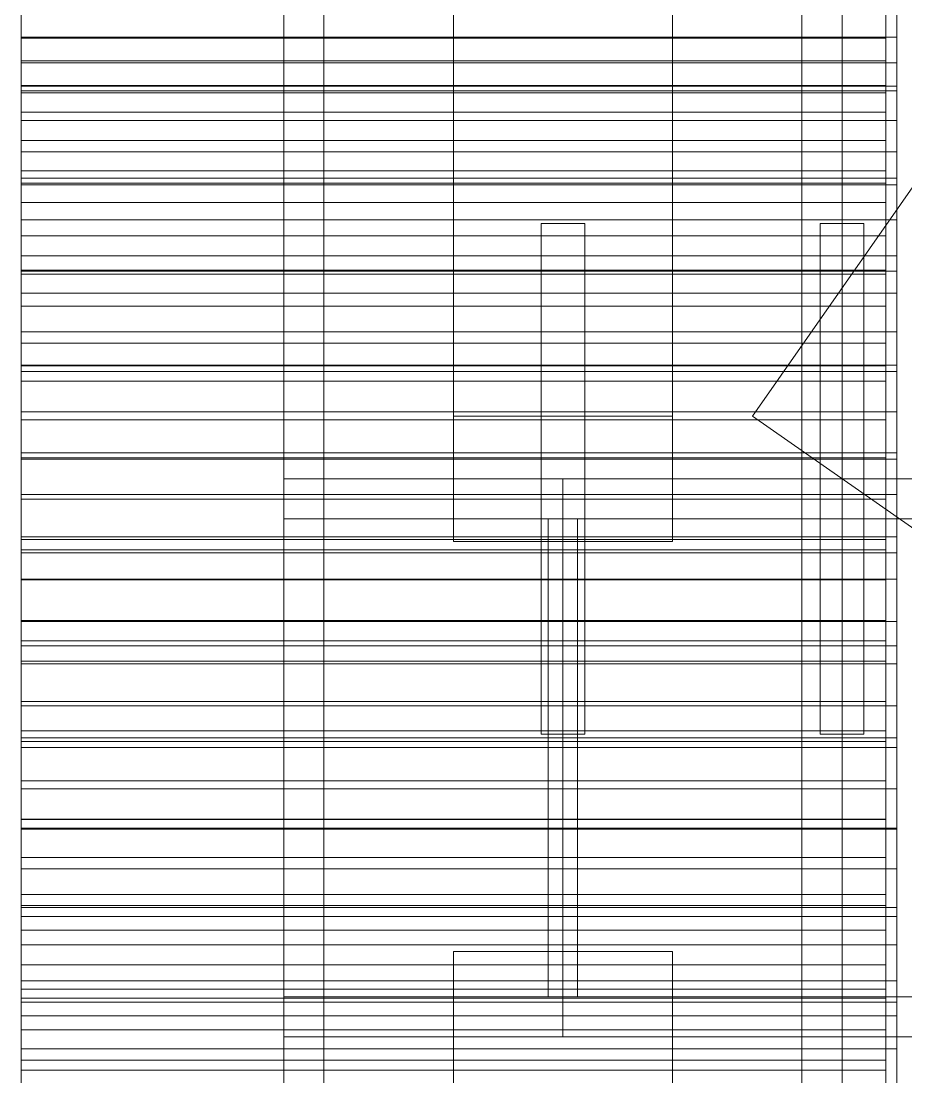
# Model space of a CAD drawing. Header units: millimetres. Extents: x -1970 to 34302, y -65268 to 6837.
# Drawn here: x -1970 to -1727.5, y -34514 to -34224.5 of the extents above; entities that cross this region are included whole.
import ezdxf

# ---------------------------------------------------------------- set-up
doc = ezdxf.new("R2010")
doc.units = ezdxf.units.MM
doc.layers.add('frontal_briquetadora', color=7, linetype='Continuous', lineweight=0)
doc.layers.add('frontal_tolva', color=7, linetype='Continuous', lineweight=0)

msp = doc.modelspace()

# ---------------------------------------------------------------- linework, layer by layer
at = {"layer": 'frontal_briquetadora'}
for p, q in [((-1970, -34217.505), (-1970, -34242.324)), ((-1730, -34217.505), (-1730, -34242.324)), ((-1970, -34219.938), (-1970, -34244.22)), ((-1733, -34219.938), (-1733, -34244.22)), ((-1970, -34228.945), (-1970, -34222.465)), ((-1970, -34229.242), (-1970, -34223.613)), ((-1733, -34229.242), (-1733, -34223.613)), ((-1730, -34228.945), (-1730, -34222.465)), ((-1970, -34236.002), (-1970, -34228.945)), ((-1970, -34228.945), (-1730, -34228.945)), ((-1970, -34235.448), (-1970, -34229.242)), ((-1970, -34229.242), (-1733, -34229.242)), ((-1733, -34235.448), (-1733, -34229.242)), ((-1730, -34236.002), (-1730, -34228.945)), ((-1970, -34242.208), (-1970, -34235.448)), ((-1970, -34235.448), (-1733, -34235.448)), ((-1970, -34243.612), (-1970, -34236.002)), ((-1970, -34236.002), (-1730, -34236.002)), ((-1733, -34242.208), (-1733, -34235.448)), ((-1730, -34243.612), (-1730, -34236.002)), ((-1970, -34249.498), (-1970, -34242.208)), ((-1970, -34242.208), (-1733, -34242.208)), ((-1970, -34242.324), (-1970, -34267.568)), ((-1970, -34242.324), (-1730, -34242.324)), ((-1733, -34249.498), (-1733, -34242.208)), ((-1730, -34242.324), (-1730, -34267.568)), ((-1970, -34251.745), (-1970, -34243.612)), ((-1970, -34243.612), (-1730, -34243.612)), ((-1970, -34244.22), (-1970, -34268.918)), ((-1970, -34244.22), (-1733, -34244.22)), ((-1733, -34244.22), (-1733, -34268.918)), ((-1730, -34251.745), (-1730, -34243.612)), ((-1970, -34257.288), (-1970, -34249.498)), ((-1970, -34249.498), (-1733, -34249.498)), ((-1733, -34257.288), (-1733, -34249.498)), ((-1970, -34260.371), (-1970, -34251.745)), ((-1970, -34251.745), (-1730, -34251.745)), ((-1730, -34260.371), (-1730, -34251.745)), ((-1970, -34265.551), (-1970, -34257.288)), ((-1970, -34257.288), (-1733, -34257.288)), ((-1733, -34265.551), (-1733, -34257.288)), ((-1970, -34269.458), (-1970, -34260.371)), ((-1970, -34260.371), (-1730, -34260.371)), ((-1730, -34269.458), (-1730, -34260.371)), ((-1970, -34274.256), (-1970, -34265.551)), ((-1970, -34265.551), (-1733, -34265.551)), ((-1733, -34274.256), (-1733, -34265.551)), ((-1970, -34267.568), (-1970, -34293.116)), ((-1970, -34267.568), (-1730, -34267.568)), ((-1730, -34267.568), (-1730, -34293.116)), ((-1970, -34268.918), (-1970, -34293.913)), ((-1970, -34268.918), (-1733, -34268.918)), ((-1970, -34278.972), (-1970, -34269.458)), ((-1970, -34269.458), (-1730, -34269.458)), ((-1733, -34268.918), (-1733, -34293.913)), ((-1730, -34278.972), (-1730, -34269.458)), ((-1970, -34283.369), (-1970, -34274.256)), ((-1970, -34274.256), (-1733, -34274.256)), ((-1733, -34283.369), (-1733, -34274.256)), ((-1970, -34288.877), (-1970, -34278.972)), ((-1970, -34278.972), (-1730, -34278.972)), ((-1730, -34288.877), (-1730, -34278.972)), ((-1970, -34292.857), (-1970, -34283.369)), ((-1970, -34283.369), (-1733, -34283.369)), ((-1733, -34292.857), (-1733, -34283.369)), ((-1970, -34299.136), (-1970, -34288.877)), ((-1970, -34288.877), (-1730, -34288.877)), ((-1730, -34299.136), (-1730, -34288.877)), ((-1970, -34302.683), (-1970, -34292.857)), ((-1970, -34292.857), (-1733, -34292.857)), ((-1970, -34293.116), (-1970, -34318.842)), ((-1970, -34293.116), (-1730, -34293.116)), ((-1970, -34293.913), (-1970, -34319.084)), ((-1970, -34293.913), (-1733, -34293.913)), ((-1733, -34302.683), (-1733, -34292.857)), ((-1733, -34293.913), (-1733, -34319.084)), ((-1730, -34293.116), (-1730, -34318.842)), ((-1970, -34309.71), (-1970, -34299.136)), ((-1970, -34299.136), (-1730, -34299.136)), ((-1730, -34309.71), (-1730, -34299.136)), ((-1970, -34312.813), (-1970, -34302.683)), ((-1970, -34302.683), (-1733, -34302.683)), ((-1733, -34312.813), (-1733, -34302.683)), ((-1970, -34320.56), (-1970, -34309.71)), ((-1970, -34309.71), (-1730, -34309.71)), ((-1730, -34320.56), (-1730, -34309.71)), ((-1970, -34323.206), (-1970, -34312.813)), ((-1970, -34312.813), (-1733, -34312.813)), ((-1733, -34323.206), (-1733, -34312.813)), ((-1970, -34318.842), (-1970, -34344.623)), ((-1970, -34318.842), (-1730, -34318.842)), ((-1970, -34319.084), (-1970, -34344.307)), ((-1970, -34319.084), (-1733, -34319.084)), ((-1970, -34331.646), (-1970, -34320.56)), ((-1970, -34320.56), (-1730, -34320.56)), ((-1733, -34319.084), (-1733, -34344.307)), ((-1730, -34318.842), (-1730, -34344.623)), ((-1730, -34331.646), (-1730, -34320.56)), ((-1970, -34333.825), (-1970, -34323.206)), ((-1970, -34323.206), (-1733, -34323.206)), ((-1733, -34333.825), (-1733, -34323.206)), ((-1970, -34342.926), (-1970, -34331.646)), ((-1970, -34331.646), (-1730, -34331.646)), ((-1730, -34342.926), (-1730, -34331.646)), ((-1970, -34344.63), (-1970, -34333.825)), ((-1970, -34333.825), (-1733, -34333.825)), ((-1733, -34344.63), (-1733, -34333.825)), ((-1970, -34354.357), (-1970, -34342.926)), ((-1970, -34342.926), (-1730, -34342.926)), ((-1730, -34354.357), (-1730, -34342.926)), ((-1970, -34344.307), (-1970, -34369.461)), ((-1970, -34344.307), (-1733, -34344.307)), ((-1970, -34344.623), (-1970, -34370.333)), ((-1970, -34344.623), (-1730, -34344.623)), ((-1970, -34355.58), (-1970, -34344.63)), ((-1970, -34344.63), (-1733, -34344.63)), ((-1733, -34344.307), (-1733, -34369.461)), ((-1733, -34355.58), (-1733, -34344.63)), ((-1730, -34344.623), (-1730, -34370.333)), ((-1970, -34365.897), (-1970, -34354.357)), ((-1970, -34354.357), (-1730, -34354.357)), ((-1730, -34365.897), (-1730, -34354.357)), ((-1970, -34366.634), (-1970, -34355.58)), ((-1970, -34355.58), (-1733, -34355.58)), ((-1733, -34366.634), (-1733, -34355.58)), ((-1970, -34377.502), (-1970, -34365.897)), ((-1970, -34365.897), (-1730, -34365.897)), ((-1970, -34377.75), (-1970, -34366.634)), ((-1970, -34366.634), (-1733, -34366.634)), ((-1733, -34377.75), (-1733, -34366.634)), ((-1730, -34377.502), (-1730, -34365.897)), ((-1970, -34369.461), (-1970, -34394.423)), ((-1970, -34369.461), (-1733, -34369.461)), ((-1733, -34369.461), (-1733, -34394.423)), ((-1970, -34370.333), (-1970, -34395.847)), ((-1970, -34370.333), (-1730, -34370.333)), ((-1730, -34370.333), (-1730, -34395.847)), ((-1970, -34389.13), (-1970, -34377.502)), ((-1970, -34377.502), (-1730, -34377.502)), ((-1970, -34388.888), (-1970, -34377.75)), ((-1970, -34377.75), (-1733, -34377.75)), ((-1733, -34388.888), (-1733, -34377.75)), ((-1730, -34389.13), (-1730, -34377.502)), ((-1970, -34400.006), (-1970, -34388.888)), ((-1970, -34388.888), (-1733, -34388.888)), ((-1970, -34400.736), (-1970, -34389.13)), ((-1970, -34389.13), (-1730, -34389.13)), ((-1733, -34400.006), (-1733, -34388.888)), ((-1730, -34400.736), (-1730, -34389.13)), ((-1970, -34394.423), (-1970, -34419.073)), ((-1970, -34394.423), (-1733, -34394.423)), ((-1970, -34395.847), (-1970, -34421.041)), ((-1970, -34395.847), (-1730, -34395.847)), ((-1733, -34394.423), (-1733, -34419.073)), ((-1730, -34395.847), (-1730, -34421.041)), ((-1970, -34411.061), (-1970, -34400.006)), ((-1970, -34400.006), (-1733, -34400.006)), ((-1970, -34412.277), (-1970, -34400.736)), ((-1970, -34400.736), (-1730, -34400.736)), ((-1733, -34411.061), (-1733, -34400.006)), ((-1730, -34412.277), (-1730, -34400.736)), ((-1970, -34422.013), (-1970, -34411.061)), ((-1970, -34411.061), (-1733, -34411.061)), ((-1970, -34423.71), (-1970, -34412.277)), ((-1970, -34412.277), (-1730, -34412.277)), ((-1733, -34422.013), (-1733, -34411.061)), ((-1730, -34423.71), (-1730, -34412.277)), ((-1970, -34419.073), (-1970, -34443.29)), ((-1970, -34419.073), (-1733, -34419.073)), ((-1970, -34421.041), (-1970, -34445.793)), ((-1970, -34421.041), (-1730, -34421.041)), ((-1733, -34419.073), (-1733, -34443.29)), ((-1730, -34421.041), (-1730, -34445.793)), ((-1970, -34432.82), (-1970, -34422.013)), ((-1970, -34422.013), (-1733, -34422.013)), ((-1970, -34434.992), (-1970, -34423.71)), ((-1970, -34423.71), (-1730, -34423.71)), ((-1733, -34432.82), (-1733, -34422.013)), ((-1730, -34434.992), (-1730, -34423.71)), ((-1970, -34443.442), (-1970, -34432.82)), ((-1970, -34432.82), (-1733, -34432.82)), ((-1733, -34443.442), (-1733, -34432.82)), ((-1970, -34446.081), (-1970, -34434.992)), ((-1970, -34434.992), (-1730, -34434.992)), ((-1730, -34446.081), (-1730, -34434.992)), ((-1970, -34443.29), (-1970, -34466.957)), ((-1970, -34443.29), (-1733, -34443.29)), ((-1970, -34453.839), (-1970, -34443.442)), ((-1970, -34443.442), (-1733, -34443.442)), ((-1733, -34443.29), (-1733, -34466.957)), ((-1733, -34453.839), (-1733, -34443.442)), ((-1970, -34445.793), (-1970, -34469.983)), ((-1970, -34445.793), (-1730, -34445.793)), ((-1970, -34456.935), (-1970, -34446.081)), ((-1970, -34446.081), (-1730, -34446.081)), ((-1730, -34445.793), (-1730, -34469.983)), ((-1730, -34456.935), (-1730, -34446.081)), ((-1970, -34463.972), (-1970, -34453.839)), ((-1970, -34453.839), (-1733, -34453.839)), ((-1733, -34463.972), (-1733, -34453.839)), ((-1970, -34467.513), (-1970, -34456.935)), ((-1970, -34456.935), (-1730, -34456.935)), ((-1730, -34467.513), (-1730, -34456.935)), ((-1970, -34473.803), (-1970, -34463.972)), ((-1970, -34463.972), (-1733, -34463.972)), ((-1733, -34473.803), (-1733, -34463.972)), ((-1970, -34466.957), (-1970, -34489.959)), ((-1970, -34466.957), (-1733, -34466.957)), ((-1970, -34477.777), (-1970, -34467.513)), ((-1970, -34467.513), (-1730, -34467.513)), ((-1733, -34466.957), (-1733, -34489.959)), ((-1730, -34477.777), (-1730, -34467.513)), ((-1970, -34469.983), (-1970, -34493.494)), ((-1970, -34469.983), (-1730, -34469.983)), ((-1730, -34469.983), (-1730, -34493.494)), ((-1970, -34483.296), (-1970, -34473.803)), ((-1970, -34473.803), (-1733, -34473.803)), ((-1733, -34483.296), (-1733, -34473.803)), ((-1970, -34487.687), (-1970, -34477.777)), ((-1970, -34477.777), (-1730, -34477.777)), ((-1730, -34487.687), (-1730, -34477.777)), ((-1970, -34492.415), (-1970, -34483.296)), ((-1970, -34483.296), (-1733, -34483.296)), ((-1733, -34492.415), (-1733, -34483.296)), ((-1970, -34497.207), (-1970, -34487.687)), ((-1970, -34487.687), (-1730, -34487.687)), ((-1730, -34497.207), (-1730, -34487.687)), ((-1970, -34489.959), (-1970, -34512.184)), ((-1970, -34489.959), (-1733, -34489.959)), ((-1733, -34489.959), (-1733, -34512.184)), ((-1970, -34501.126), (-1970, -34492.415)), ((-1970, -34492.415), (-1733, -34492.415)), ((-1970, -34493.494), (-1970, -34516.21)), ((-1970, -34493.494), (-1730, -34493.494)), ((-1733, -34501.126), (-1733, -34492.415)), ((-1730, -34493.494), (-1730, -34516.21)), ((-1970, -34506.3), (-1970, -34497.207)), ((-1970, -34497.207), (-1730, -34497.207)), ((-1730, -34506.3), (-1730, -34497.207)), ((-1970, -34509.395), (-1970, -34501.126)), ((-1970, -34501.126), (-1733, -34501.126)), ((-1733, -34509.395), (-1733, -34501.126)), ((-1970, -34514.934), (-1970, -34506.3)), ((-1970, -34506.3), (-1730, -34506.3)), ((-1730, -34514.934), (-1730, -34506.3)), ((-1970, -34517.193), (-1970, -34509.395)), ((-1970, -34509.395), (-1733, -34509.395)), ((-1733, -34517.193), (-1733, -34509.395)), ((-1970, -34512.184), (-1970, -34533.525)), ((-1970, -34512.184), (-1733, -34512.184)), ((-1733, -34512.184), (-1733, -34533.525))]:
    msp.add_line(p, q, dxfattribs=at)
at = {"layer": 'frontal_tolva'}
for p, q in [((-1898, -35980), (-1898, -32700)), ((-1887, -35980), (-1887, -32700)), ((-1756, -35980), (-1756, -32700)), ((-1745, -35980), (-1745, -32700)), ((-1851.5, -34332.806), (-1851.5, -32835.806)), ((-1791.5, -32835.806), (-1791.5, -34332.806)), ((-1769.584, -34332.806), (-722.584, -32835.806)), ((-1851.5, -32870.194), (-1851.5, -34367.194)), ((-1791.5, -34367.194), (-1791.5, -32870.194)), ((-1827.5, -34280), (-1815.5, -34280)), ((-1827.5, -34420), (-1827.5, -34280)), ((-1815.5, -34420), (-1815.5, -34280)), ((-1751, -34280), (-1739, -34280)), ((-1751, -34420), (-1751, -34280)), ((-1739, -34420), (-1739, -34280)), ((-1791.5, -34332.806), (-1851.5, -34332.806)), ((-1851.5, -34332.806), (-1851.5, -34367.194)), ((-1791.5, -34367.194), (-1791.5, -34332.806)), ((-1769.584, -34332.806), (-1720.416, -34367.194)), ((-1898, -34350), (-1745, -34350)), ((-1898, -34361), (-1898, -34350)), ((-1821.5, -34350), (1821.5, -34350)), ((-1821.5, -34350), (-1821.5, -34361)), ((-1745, -34361), (-1745, -34350)), ((-1898, -34361), (-1745, -34361)), ((-1825.5, -34361), (-1817.5, -34361)), ((-1825.5, -34492), (-1825.5, -34361)), ((-1821.5, -34361), (1821.5, -34361)), ((-1821.5, -34361), (-1821.5, -34492)), ((-1817.5, -34492), (-1817.5, -34361)), ((-1851.5, -34367.194), (-1791.5, -34367.194)), ((-1827.5, -34420), (-1815.5, -34420)), ((-1751, -34420), (-1739, -34420)), ((-1851.5, -35316.567), (-1851.5, -34479.567)), ((-1851.5, -34479.567), (-1791.5, -34479.567)), ((-1851.5, -34526.433), (-1851.5, -34479.567)), ((-1791.5, -34479.567), (-1791.5, -35316.567)), ((-1791.5, -34479.567), (-1791.5, -34526.433)), ((-1898, -34492), (-1745, -34492)), ((-1898, -34503), (-1898, -34492)), ((-1825.5, -34492), (-1817.5, -34492)), ((-1821.5, -34492), (1821.5, -34492)), ((-1821.5, -34492), (-1821.5, -34503)), ((-1745, -34503), (-1745, -34492)), ((-1898, -34503), (-1745, -34503)), ((-1821.5, -34503), (1821.5, -34503))]:
    msp.add_line(p, q, dxfattribs=at)

doc.saveas('drawing.dxf')
